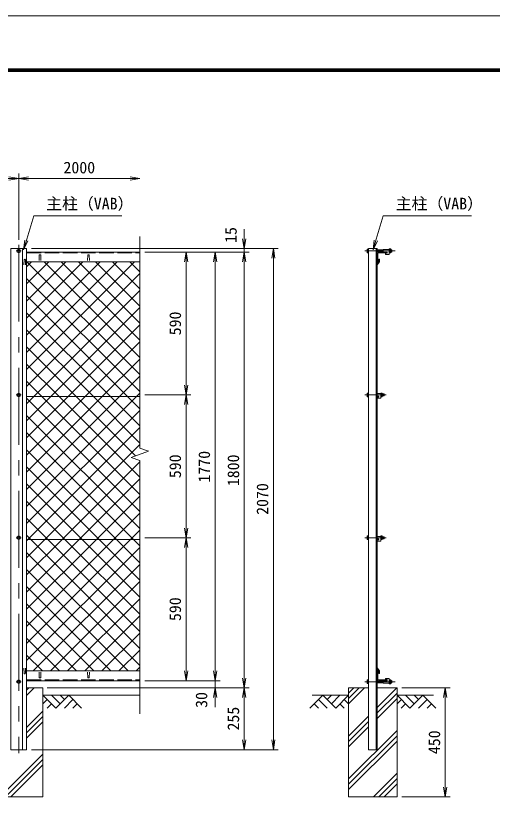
# Model space of a CAD drawing. Units: millimetres, scale not verified. Extents: x -4200 to 4200, y -2970 to 2970.
# Drawn here: x -1392 to 575, y -266 to 2970 of the extents above; entities that cross this region are included whole.
import ezdxf
from ezdxf.enums import TextEntityAlignment as Align

# ---------------------------------------------------------------- set-up
doc = ezdxf.new("R2010")
doc.units = ezdxf.units.MM
doc.header["$LTSCALE"] = 10
doc.linetypes.add('DASHED', pattern=[7.5, 6, -1.5])
doc.linetypes.add('USER1', pattern=[50.8, 31.75, -6.35, 6.35, -6.35])
for name, color, linetype, lineweight in [('0-0_D-STR1', 1, 'Continuous', 18), ('0-1_D-BMK', 2, 'USER1', 13), ('0-2_D-STR-DIM', 7, 'Continuous', 13), ('0-3_D-STR3', 3, 'Continuous', 13), ('0-4_D-BGD', 7, 'Continuous', 18), ('0-5_D-STR4', 7, 'Continuous', 18), ('0-6_D-DCR-HCH', 7, 'Continuous', 13), ('0-7_0', 7, 'Continuous', 18), ('0-9_D-STR2', 7, 'Continuous', 13), ('0-A_D-STR-TXT', 7, 'Continuous', 13), ('0-B_D-TTL', 7, 'Continuous', 18)]:
    doc.layers.add(name, color=color, linetype=linetype, lineweight=lineweight)
doc.styles.add('ＭＳ ゴシック', font='')
doc.styles.get('ＭＳ ゴシック').set_extended_font_data('MS Gothic')

# ---------------------------------------------------------------- blocks, each defined once
blk = doc.blocks.new('_Open')
at = {"layer": '0-7_0'}
blk.add_line((-10, 1.667), (0, 0), dxfattribs=at)
blk.add_lwpolyline([(-10, -1.667), (0, 0), (-10, 0)], dxfattribs=at)

msp = doc.modelspace()

# ---------------------------------------------------------------- linework, layer by layer
at = {"layer": '0-0_D-STR1'}
for p, q in [((-1363.97, -61.08), (-1363.97, 2008.92)), ((-1347.47, -61.08), (-1347.47, 2008.92)), ((99.03, 2008.92), (64.03, 2008.92)), ((64.03, -61.08), (64.03, 2008.92)), ((96.03, -61.08), (96.03, 2008.92)), ((99.03, -61.08), (99.03, 2008.92)), ((-1347.47, 1993.92), (-879.97, 1993.92)), ((-1294.97, 1980.79), (-1295.72, 1959.29)), ((-1288.97, 1980.79), (-1288.22, 1959.29)), ((-1094.97, 1980.79), (-1095.72, 1959.29)), ((-1088.97, 1980.79), (-1088.22, 1959.29)), ((99.03, 1988.92), (99.03, 1953.92)), ((102.03, 1986.42), (102.03, 1955.92)), ((139.03, 1993.92), (104.03, 1993.92)), ((137.03, 1990.92), (106.53, 1990.92)), ((139.03, 1992.92), (139.03, 1993.92)), ((-1357.97, 1962.3), (-1358.72, 1940.8)), ((-1351.97, 1962.3), (-1351.22, 1940.8)), ((-879.97, 1953.92), (-1347.47, 1953.92)), ((106.03, 1954.42), (99.03, 1945.37)), ((100.03, 1953.92), (99.03, 1953.92)), ((109.03, 1953.3), (99.03, 1940.8)), ((99.03, 1945.37), (99.03, 1940.8)), ((106.03, 1964.3), (109.03, 1964.3)), ((106.03, 1964.3), (106.03, 1954.42)), ((109.03, 1964.3), (109.03, 1953.3)), ((-1357.97, 254.25), (-1358.72, 275.75)), ((-1351.97, 254.25), (-1351.22, 275.75)), ((-879.97, 263.92), (-1347.47, 263.92)), ((109.03, 264.65), (99.03, 277.15)), ((99.03, 272.58), (99.03, 277.15)), ((106.03, 263.53), (99.03, 272.58)), ((100.03, 263.92), (99.03, 263.92)), ((99.03, 228.92), (99.03, 263.92)), ((102.03, 231.42), (102.03, 261.92)), ((106.03, 253.65), (106.03, 263.53)), ((109.03, 253.65), (109.03, 264.65)), ((-1294.97, 237.05), (-1295.72, 258.55)), ((-1288.97, 237.05), (-1288.22, 258.55)), ((-1094.97, 237.05), (-1095.72, 258.55)), ((-1088.97, 237.05), (-1088.22, 258.55)), ((106.03, 253.65), (109.03, 253.65)), ((137.03, 226.92), (106.53, 226.92)), ((-1347.47, 223.92), (-879.97, 223.92)), ((139.03, 223.92), (104.03, 223.92)), ((139.03, 224.92), (139.03, 223.92)), ((-1412.47, -61.08), (-1347.47, -61.08)), ((99.03, -61.08), (64.03, -61.08))]:
    msp.add_line(p, q, dxfattribs=at)
at = {"layer": '0-0_D-STR1', "linetype": 'DASHED'}
for p, q in [((-1347.47, 1990.92), (-879.97, 1990.92)), ((-1347.47, 226.92), (-879.97, 226.92))]:
    msp.add_line(p, q, dxfattribs=at)
at = {"layer": '0-0_D-STR1'}
msp.add_lwpolyline([(-1412.47, -61.08), (-1412.47, 2008.92), (-1347.47, 2008.92)], dxfattribs=at)
for centre, radius, start, end in [((-1291.97, 1979.54), 3.25, 22.61986, 157.38014), ((-1091.97, 1979.54), 3.25, 22.61986, 157.38014), ((104.03, 1988.92), 5, 90, 180), ((106.53, 1986.42), 4.5, 90, 180), ((137.03, 1992.92), 2, 270, 0), ((-1354.97, 1961.05), 3.25, 22.61986, 157.38014), ((100.03, 1955.92), 2, 270, 0), ((100.03, 261.92), 2, 0, 90), ((-1354.97, 255.5), 3.25, 202.61986, 337.38014), ((-1291.97, 238.3), 3.25, 202.61986, 337.38014), ((-1091.97, 238.3), 3.25, 202.61986, 337.38014), ((104.03, 228.92), 5, 180, 270), ((106.53, 231.42), 4.5, 180, 270), ((137.03, 224.92), 2, 0, 90)]:
    msp.add_arc(centre, radius, start, end, dxfattribs=at)
at = {"layer": '0-1_D-BMK'}
for p, q in [((-1379.97, 2023.92), (-1379.97, -76.08)), ((-1369.97, 1998.42), (-1389.97, 1998.42)), ((173.26, 1998.42), (49.03, 1998.42)), ((-1369.97, 1403.92), (-1389.97, 1403.92)), ((137.03, 1403.92), (49.03, 1403.92)), ((-1369.97, 813.92), (-1389.97, 813.92)), ((137.03, 813.92), (49.03, 813.92)), ((-1369.97, 219.42), (-1389.97, 219.42)), ((173.26, 219.42), (49.03, 219.42))]:
    msp.add_line(p, q, dxfattribs=at)
at = {"layer": '0-2_D-STR-DIM'}
for p, q in [((-3379.97, 2297.7), (-1379.97, 2297.7)), ((-1379.97, 2043.92), (-1379.97, 2317.7)), ((-1379.97, 2043.92), (-1379.97, 2317.7)), ((-1379.97, 2297.7), (-879.97, 2297.7)), ((-448.93, 2048.92), (-448.93, 2088.92)), ((-879.97, 2058.37), (-879.97, 1184.57)), ((-1327.47, 2008.92), (-428.93, 2008.92)), ((-1327.47, 2008.92), (-308.93, 2008.92)), ((-448.93, 1993.92), (-448.93, 2008.92)), ((-328.93, -61.08), (-328.93, 2008.92)), ((-859.97, 1993.92), (-668.93, 1993.92)), ((-859.97, 1993.92), (-548.93, 1993.92)), ((-859.97, 1993.92), (-428.93, 1993.92)), ((-859.97, 1993.92), (-428.93, 1993.92)), ((-688.93, 1403.92), (-688.93, 1993.92)), ((-568.93, 1993.92), (-568.93, 223.92)), ((-448.93, 1993.92), (-448.93, 193.92)), ((-448.93, 1953.92), (-448.93, 1913.92)), ((-859.97, 1403.92), (-668.93, 1403.92)), ((-859.97, 1403.92), (-668.93, 1403.92)), ((-688.93, 1403.92), (-688.93, 813.92)), ((-915.21, 1146.09), (-844.74, 1171.74)), ((-844.74, 1171.74), (-879.97, 1184.57)), ((-879.97, 1133.27), (-915.21, 1146.09)), ((-879.97, 1133.27), (-879.97, 86.61)), ((-859.97, 813.92), (-668.93, 813.92)), ((-859.97, 813.92), (-668.93, 813.92)), ((-688.93, 223.92), (-688.93, 813.92)), ((-568.93, 263.92), (-568.93, 303.92)), ((-859.97, 223.92), (-668.93, 223.92)), ((-859.97, 223.92), (-548.93, 223.92)), ((-859.97, 223.92), (-548.93, 223.92)), ((-568.93, 223.92), (-568.93, 193.92)), ((-1262.2, 193.92), (-428.93, 193.92)), ((-1259.97, 193.92), (-548.93, 193.92)), ((-1259.97, 193.92), (-428.93, 193.92)), ((-448.93, 193.92), (-448.93, -61.08)), ((201.53, 193.92), (400.54, 193.92)), ((380.54, -256.08), (380.54, 193.92)), ((-568.93, 153.92), (-568.93, 113.92)), ((-1327.47, -61.08), (-428.93, -61.08)), ((-1327.47, -61.08), (-308.93, -61.08)), ((201.53, -256.08), (400.54, -256.08))]:
    msp.add_line(p, q, dxfattribs=at)
at = {"layer": '0-3_D-STR3'}
for p, q in [((150.28, 2006.52), (154.78, 2006.52)), ((-1379.97, 2005.92), (-1386.47, 2002.17)), ((-1386.47, 2002.17), (-1386.47, 1994.66)), ((-1386.47, 1994.66), (-1379.97, 1990.91)), ((-1373.47, 2002.17), (-1379.97, 2005.92)), ((-1379.97, 1990.91), (-1373.47, 1994.66)), ((-1373.47, 1994.66), (-1373.47, 2002.17)), ((58.73, 2004.72), (59.42, 2005.92)), ((58.73, 2004.72), (58.73, 1992.12)), ((58.73, 1992.12), (59.42, 1990.91)), ((64.03, 2005.92), (59.42, 2005.92)), ((64.03, 2002.17), (59.42, 2002.17)), ((64.03, 1994.66), (59.42, 1994.66)), ((64.03, 1990.91), (59.42, 1990.91)), ((64.03, 2005.92), (64.03, 1990.91)), ((99.03, 2002.42), (124.28, 2002.42)), ((99.03, 2001.67), (124.28, 2001.67)), ((99.03, 1995.17), (124.28, 1995.17)), ((99.03, 1994.42), (124.28, 1994.42)), ((124.28, 2004.42), (124.28, 1993.92)), ((149.28, 2004.42), (124.28, 2004.42)), ((139.03, 1993.92), (124.28, 1993.92)), ((134.28, 1989.42), (134.28, 1984.42)), ((139.03, 1989.42), (134.28, 1989.42)), ((149.28, 1984.42), (134.28, 1984.42)), ((149.28, 2004.65), (149.28, 1992.31)), ((149.28, 2004.65), (149.28, 1992.31)), ((149.28, 2004.42), (149.28, 1984.42)), ((154.78, 2002.47), (150.28, 2002.47)), ((154.78, 1994.37), (150.28, 1994.37)), ((150.28, 1990.32), (154.78, 1990.32)), ((155.78, 2004.65), (155.78, 1992.31)), ((155.78, 2004.65), (155.78, 1992.31)), ((-1379.97, 1411.42), (-1386.47, 1407.67)), ((-1386.47, 1407.67), (-1386.47, 1400.16)), ((-1386.47, 1400.16), (-1379.97, 1396.41)), ((-1373.47, 1407.67), (-1379.97, 1411.42)), ((-1379.97, 1396.41), (-1373.47, 1400.16)), ((-1373.47, 1400.16), (-1373.47, 1407.67)), ((-879.97, 1397.17), (-1347.47, 1397.17)), ((58.73, 1410.22), (59.42, 1411.42)), ((58.73, 1410.22), (58.73, 1397.62)), ((58.73, 1397.62), (59.42, 1396.41)), ((64.03, 1411.42), (59.42, 1411.42)), ((64.03, 1407.67), (59.42, 1407.67)), ((64.03, 1400.16), (59.42, 1400.16)), ((64.03, 1396.41), (59.42, 1396.41)), ((64.03, 1411.42), (64.03, 1396.41)), ((114.03, 1409.92), (99.03, 1409.92)), ((103.78, 1399.42), (99.03, 1399.42)), ((99.03, 1394.92), (99.03, 1389.92)), ((103.78, 1394.92), (99.03, 1394.92)), ((114.03, 1411.42), (119.8, 1411.42)), ((114.03, 1396.41), (114.03, 1411.42)), ((114.03, 1409.92), (114.03, 1389.92)), ((114.03, 1407.67), (119.8, 1407.67)), ((114.03, 1400.16), (119.8, 1400.16)), ((114.03, 1396.41), (119.8, 1396.41)), ((119.8, 1411.42), (120.53, 1410.17)), ((119.8, 1396.41), (120.53, 1397.67)), ((120.53, 1397.67), (120.53, 1410.17)), ((120.53, 1407.92), (127.83, 1407.92)), ((120.53, 1399.92), (127.83, 1399.92)), ((127.83, 1407.92), (129.03, 1406.72)), ((127.83, 1407.92), (127.83, 1399.92)), ((127.83, 1399.92), (129.03, 1401.12)), ((129.03, 1406.72), (129.03, 1401.12)), ((114.03, 1389.92), (99.03, 1389.92)), ((58.73, 820.22), (59.42, 821.42)), ((58.73, 820.22), (58.73, 807.62)), ((64.03, 821.42), (59.42, 821.42)), ((64.03, 817.67), (59.42, 817.67)), ((64.03, 810.16), (59.42, 810.16)), ((64.03, 821.42), (64.03, 806.41)), ((114.03, 819.92), (99.03, 819.92)), ((103.78, 809.42), (99.03, 809.42)), ((114.03, 806.41), (114.03, 821.42)), ((114.03, 819.92), (114.03, 799.92)), ((114.03, 817.67), (119.8, 817.67)), ((114.03, 810.16), (119.8, 810.16)), ((120.53, 807.67), (120.53, 820.17)), ((120.53, 817.92), (127.83, 817.92)), ((120.53, 809.92), (127.83, 809.92)), ((127.83, 817.92), (129.03, 816.72)), ((129.03, 816.72), (129.03, 811.12)), ((-879.97, 807.17), (-1347.47, 807.17)), ((58.73, 807.62), (59.42, 806.41)), ((64.03, 806.41), (59.42, 806.41)), ((103.78, 804.92), (99.03, 804.92)), ((99.03, 804.92), (99.03, 799.92)), ((114.03, 799.92), (99.03, 799.92)), ((58.73, 225.72), (59.42, 226.92)), ((64.03, 226.92), (59.42, 226.92)), ((64.03, 211.91), (64.03, 226.92)), ((149.28, 233.42), (134.28, 233.42)), ((134.28, 228.42), (134.28, 233.42)), ((139.03, 228.42), (134.28, 228.42)), ((149.28, 213.42), (149.28, 233.42)), ((150.28, 227.52), (154.78, 227.52)), ((58.73, 213.12), (58.73, 225.72)), ((58.73, 213.12), (59.42, 211.91)), ((64.03, 223.17), (59.42, 223.17)), ((64.03, 215.66), (59.42, 215.66)), ((64.03, 211.91), (59.42, 211.91)), ((99.03, 223.42), (124.28, 223.42)), ((99.03, 222.67), (124.28, 222.67)), ((99.03, 216.17), (124.28, 216.17)), ((99.03, 215.42), (124.28, 215.42)), ((139.03, 223.92), (124.28, 223.92)), ((124.28, 213.42), (124.28, 223.92)), ((149.28, 213.42), (124.28, 213.42)), ((149.28, 213.18), (149.28, 225.53)), ((149.28, 213.18), (149.28, 225.53)), ((154.78, 223.47), (150.28, 223.47)), ((154.78, 215.37), (150.28, 215.37)), ((150.28, 211.32), (154.78, 211.32)), ((155.78, 213.18), (155.78, 225.53)), ((155.78, 213.18), (155.78, 225.53))]:
    msp.add_line(p, q, dxfattribs=at)
for points in [[(-1373.47, 817.67), (-1379.97, 821.42), (-1386.47, 817.67), (-1386.47, 810.16), (-1379.97, 806.41), (-1373.47, 810.16)], [(-1373.47, 215.66), (-1379.97, 211.91), (-1386.47, 215.66), (-1386.47, 223.17), (-1379.97, 226.92), (-1373.47, 223.17)]]:
    msp.add_lwpolyline(points, close=True, dxfattribs=at)
for points in [[(114.03, 821.42), (119.8, 821.42), (120.53, 820.17)], [(127.83, 817.92), (127.83, 809.92), (129.03, 811.12)], [(114.03, 806.41), (119.8, 806.41), (120.53, 807.67)]]:
    msp.add_lwpolyline(points, dxfattribs=at)
for centre in [(-1379.97, 1998.42), (-1379.97, 1403.92), (-1379.97, 813.92), (-1379.97, 219.42)]:
    msp.add_circle(centre, 6.25, dxfattribs=at)
for centre, radius, start, end in [((151.82, 2004.49), 2.54, 127.21089, 232.78911), ((153.24, 2004.49), 2.54, 307.21089, 52.78911), ((71.26, 1998.42), 12.42, 162.4121, 197.5879), ((62.17, 2004.05), 3.32, 145.61585, 214.38415), ((62.17, 1992.79), 3.32, 145.61585, 214.38415), ((139.03, 1991.67), 2.25, 270, 90), ((157.98, 1998.42), 8.7, 152.26063, 207.73937), ((151.83, 1992.34), 2.55, 127.42505, 232.57495), ((147.08, 1998.42), 8.7, 332.26063, 27.73937), ((153.23, 1992.34), 2.55, 307.42505, 52.57495), ((156.15, 2005.36), 0.5, 189.83916, 262.83194), ((156.15, 1991.47), 0.5, 97.16806, 163.42019), ((155.28, 1998.42), 6.5, 277.16806, 82.83194), ((71.26, 1403.92), 12.42, 162.4121, 197.5879), ((62.17, 1409.55), 3.32, 145.61585, 214.38415), ((62.17, 1398.29), 3.32, 145.61585, 214.38415), ((103.78, 1397.17), 2.25, 270, 90), ((117.06, 1409.55), 3.32, 325.61586, 34.38414), ((107.96, 1403.92), 12.42, 342.4121, 17.5879), ((117.06, 1398.29), 3.32, 325.61585, 34.38416), ((71.26, 813.92), 12.42, 162.4121, 197.5879), ((62.17, 819.55), 3.32, 145.61585, 214.38415), ((62.17, 808.29), 3.32, 145.61585, 214.38415), ((103.78, 807.17), 2.25, 270, 90), ((117.06, 819.55), 3.32, 325.61586, 34.38414), ((107.96, 813.92), 12.42, 342.4121, 17.5879), ((117.06, 808.29), 3.32, 325.61585, 34.38416), ((62.17, 225.05), 3.32, 145.61585, 214.38415), ((139.03, 226.17), 2.25, 270, 90), ((151.83, 225.49), 2.55, 127.42505, 232.57495), ((153.23, 225.49), 2.55, 307.42505, 52.57495), ((71.26, 219.42), 12.42, 162.4121, 197.5879), ((62.17, 213.79), 3.32, 145.61585, 214.38415), ((157.98, 219.42), 8.7, 152.26063, 207.73937), ((151.82, 213.34), 2.54, 127.21089, 232.78911), ((147.08, 219.42), 8.7, 332.26063, 27.73937), ((153.24, 213.34), 2.54, 307.21089, 52.78911), ((156.15, 212.47), 0.5, 97.16806, 170.16084), ((156.15, 226.36), 0.5, 196.57981, 262.83194), ((155.28, 219.42), 6.5, 277.16806, 82.83194)]:
    msp.add_arc(centre, radius, start, end, dxfattribs=at)
at = {"layer": '0-4_D-BGD'}
for p, q in [((-1279.97, 163.92), (-879.97, 163.92)), ((-168.47, 163.92), (-18.47, 163.92)), ((331.53, 163.92), (181.53, 163.92))]:
    msp.add_line(p, q, dxfattribs=at)
at = {"layer": '0-5_D-STR4'}
for p, q in [((-1279.97, 193.92), (-1347.47, 193.92)), ((-1279.97, 193.92), (-1279.97, -256.08)), ((-18.47, 193.92), (-18.47, -256.08)), ((64.03, 193.92), (-18.47, 193.92)), ((181.53, 193.92), (99.03, 193.92)), ((181.53, 193.92), (181.53, -256.08)), ((-1279.97, -256.08), (-1479.97, -256.08)), ((181.53, -256.08), (-18.47, -256.08))]:
    msp.add_line(p, q, dxfattribs=at)
at = {"layer": '0-6_D-DCR-HCH'}
for p, q in [((-1347.47, 162.86), (-1316.41, 193.92)), ((-1347.47, 184.95), (-1338.51, 193.92)), ((-1226.76, 110.71), (-1279.97, 163.92)), ((-1209.03, 128.44), (-1244.5, 163.92)), ((-1173.55, 163.92), (-1226.76, 110.71)), ((-1191.2, 146.09), (-1209.03, 163.92)), ((-1173.55, 163.92), (-1120.34, 110.71)), ((-124.9, 163.92), (-178.11, 110.71)), ((-124.9, 163.92), (-71.68, 110.71)), ((-107.16, 146.18), (-89.42, 163.92)), ((-89.42, 128.44), (-53.95, 163.92)), ((-71.68, 110.71), (-18.47, 163.92)), ((-18.47, 127.64), (47.8, 193.92)), ((-18.47, 149.74), (25.7, 193.92)), ((-18.47, 171.84), (3.61, 193.92)), ((99.03, 112.56), (180.38, 193.92)), ((99.03, 90.47), (181.53, 172.97)), ((234.74, 110.71), (181.53, 163.92)), ((252.48, 128.44), (217, 163.92)), ((287.95, 163.92), (234.74, 110.71)), ((270.31, 146.09), (252.48, 163.92)), ((287.95, 163.92), (341.16, 110.71)), ((-1262.24, 146.18), (-1279.97, 128.52)), ((-1155.81, 146.18), (-1191.45, 110.71)), ((-142.63, 146.18), (-107, 110.71)), ((-36.21, 146.18), (-18.47, 128.52)), ((99.03, 68.37), (181.53, 150.87)), ((199.27, 146.18), (181.53, 128.52)), ((305.69, 146.18), (270.05, 110.71)), ((-1347.47, 30.27), (-1279.97, 97.77)), ((-1244.5, 128.44), (-1262.32, 110.71)), ((-1138.08, 128.44), (-1155.89, 110.71)), ((-160.37, 128.44), (-142.55, 110.71)), ((-53.95, 128.44), (-36.13, 110.71)), ((217, 128.44), (199.18, 110.71)), ((323.43, 128.44), (305.61, 110.71)), ((-1347.47, 8.18), (-1279.97, 75.68)), ((-18.47, -4.94), (64.03, 77.56)), ((-1347.47, -13.92), (-1279.97, 53.58)), ((-18.47, -27.03), (64.03, 55.47)), ((-18.47, -49.13), (64.03, 33.37)), ((-18.47, -181.71), (181.53, 18.29)), ((-18.47, -203.81), (181.53, -3.81)), ((-18.47, -225.91), (181.53, -25.91)), ((-1457.05, -256.08), (-1279.97, -79)), ((-1434.96, -256.08), (-1279.97, -101.1)), ((-1412.86, -256.08), (-1279.97, -123.2)), ((83.94, -256.08), (181.53, -158.49)), ((106.03, -256.08), (181.53, -180.59)), ((128.13, -256.08), (181.53, -202.69)), ((-1280.28, -256.08), (-1279.97, -255.78))]:
    msp.add_line(p, q, dxfattribs=at)
at = {"layer": '0-9_D-STR2'}
for p, q in [((-1347.47, 1933.14), (-1326.69, 1953.92)), ((-1347.47, 1862.42), (-1255.98, 1953.92)), ((-1347.47, 1791.71), (-1185.27, 1953.92)), ((-1347.47, 1721), (-1114.56, 1953.92)), ((-1347.47, 1650.29), (-1043.85, 1953.92)), ((-1347.47, 1579.58), (-973.14, 1953.92)), ((-1347.47, 1508.87), (-902.43, 1953.92)), ((-879.97, 1488.15), (-1345.74, 1953.92)), ((-879.97, 1558.86), (-1275.03, 1953.92)), ((-879.97, 1629.57), (-1204.32, 1953.92)), ((-879.97, 1700.28), (-1133.61, 1953.92)), ((-879.97, 1770.99), (-1062.9, 1953.92)), ((-879.97, 1841.7), (-992.19, 1953.92)), ((-879.97, 1912.41), (-921.48, 1953.92)), ((-1347.47, 1438.16), (-879.97, 1905.66)), ((-879.97, 1417.44), (-1347.47, 1884.94)), ((-930.41, 1397.17), (-1347.47, 1814.23)), ((-1247.05, 1397.17), (-879.97, 1764.24)), ((-1001.12, 1397.17), (-1347.47, 1743.52)), ((-1176.34, 1397.17), (-879.97, 1693.53)), ((-1105.63, 1397.17), (-879.97, 1622.82)), ((-1213.26, 1397.17), (-1347.47, 1531.38)), ((-1034.91, 1397.17), (-879.97, 1552.11)), ((-1283.97, 1397.17), (-1347.47, 1460.67)), ((-964.2, 1397.17), (-879.97, 1481.4)), ((-1347.47, 1296.74), (-1247.05, 1397.17)), ((-1347.47, 1226.03), (-1176.34, 1397.17)), ((-1347.47, 1155.32), (-1105.63, 1397.17)), ((-1347.47, 1084.61), (-1034.91, 1397.17)), ((-1347.47, 1013.9), (-964.2, 1397.17)), ((-879.97, 993.17), (-1283.97, 1397.17)), ((-879.97, 1063.88), (-1213.26, 1397.17)), ((-879.97, 1276.02), (-1001.12, 1397.17)), ((-879.97, 1346.73), (-930.41, 1397.17)), ((-879.97, 922.46), (-1347.47, 1389.96)), ((-1347.47, 872.48), (-879.97, 1339.98)), ((-879.97, 851.75), (-1347.47, 1319.25)), ((-1342.07, 807.17), (-879.97, 1269.26)), ((-906.1, 807.17), (-1347.47, 1248.54)), ((-1271.36, 807.17), (-879.97, 1198.55)), ((-976.81, 807.17), (-1347.47, 1177.83)), ((-845.96, 1171.3), (-847.37, 1172.7)), ((-1047.52, 807.17), (-1347.47, 1107.12)), ((-1200.65, 807.17), (-879.97, 1127.84)), ((-1118.23, 807.17), (-1347.47, 1036.41)), ((-1129.94, 807.17), (-879.97, 1057.13)), ((-1059.23, 807.17), (-879.97, 986.42)), ((-1188.94, 807.17), (-1347.47, 965.7)), ((-988.52, 807.17), (-879.97, 915.71)), ((-1259.65, 807.17), (-1347.47, 894.99)), ((-917.81, 807.17), (-879.97, 845)), ((-1330.36, 807.17), (-1347.47, 824.28)), ((-1347.47, 801.76), (-1342.07, 807.17)), ((-1347.47, 731.05), (-1271.36, 807.17)), ((-1347.47, 660.34), (-1200.65, 807.17)), ((-1347.47, 589.63), (-1129.94, 807.17)), ((-1347.47, 518.92), (-1059.23, 807.17)), ((-1347.47, 448.21), (-988.52, 807.17)), ((-1347.47, 377.5), (-917.81, 807.17)), ((-879.97, 356.78), (-1330.36, 807.17)), ((-879.97, 427.49), (-1259.65, 807.17)), ((-879.97, 498.2), (-1188.94, 807.17)), ((-879.97, 568.91), (-1118.23, 807.17)), ((-879.97, 639.62), (-1047.52, 807.17)), ((-879.97, 710.33), (-976.81, 807.17)), ((-879.97, 781.04), (-906.1, 807.17)), ((-1347.47, 306.79), (-879.97, 774.29)), ((-879.97, 286.07), (-1347.47, 753.57)), ((-928.53, 263.92), (-1347.47, 682.86)), ((-1319.64, 263.92), (-879.97, 703.58)), ((-1248.93, 263.92), (-879.97, 632.87)), ((-999.25, 263.92), (-1347.47, 612.15)), ((-1178.21, 263.92), (-879.97, 562.16)), ((-1069.96, 263.92), (-1347.47, 541.44)), ((-1107.5, 263.92), (-879.97, 491.45)), ((-1140.67, 263.92), (-1347.47, 470.72)), ((-1036.79, 263.92), (-879.97, 420.74)), ((-1211.38, 263.92), (-1347.47, 400.01)), ((-1282.09, 263.92), (-1347.47, 329.3)), ((-966.08, 263.92), (-879.97, 350.03)), ((-895.37, 263.92), (-879.97, 279.31))]:
    msp.add_line(p, q, dxfattribs=at)
for points in [[(-1347.47, 1367.45), (-1317.76, 1397.17), (-879.97, 1834.95)], [(-879.97, 1205.31), (-1071.84, 1397.17), (-1347.47, 1672.81)], [(-897.81, 1152.43), (-1142.55, 1397.17), (-1347.47, 1602.1)], [(-1347.47, 943.19), (-893.49, 1397.17), (-879.97, 1410.69)]]:
    msp.add_lwpolyline(points, dxfattribs=at)
at = {"layer": '0-A_D-STR-TXT'}
for points in [[(-953.77, 2142.8), (-1317.64, 2142.8), (-1359.33, 2005.13)], [(488.7, 2142.8), (124.83, 2142.8), (83.14, 2005.13)]]:
    msp.add_lwpolyline(points, dxfattribs=at)
at = {"layer": '0-B_D-TTL', "color": 2}
msp.add_lwpolyline([(-4200, 2970), (4200, 2970), (4200, -2970), (-4200, -2970)], close=True, dxfattribs=at)
at = {"layer": '0-B_D-TTL'}
for points in [[(-3930, 2750), (3930, 2750), (3930, -2750), (-3930, -2750)], [(-3927.5, 2747.5), (3927.5, 2747.5), (3927.5, -2747.5), (-3927.5, -2747.5)], [(-3925, 2745), (3925, 2745), (3925, -2745), (-3925, -2745)], [(-3922.5, 2742.5), (3922.5, 2742.5), (3922.5, -2742.5), (-3922.5, -2742.5)], [(-3920, 2740), (3920, 2740), (3920, -2740), (-3920, -2740)]]:
    msp.add_lwpolyline(points, close=True, dxfattribs=at)

# ---------------------------------------------------------------- block references
at = {"layer": '0-2_D-STR-DIM', "xscale": 4, "yscale": 4}
for p in [(-1379.97, 2297.7), (-879.97, 2297.7)]:
    msp.add_blockref('_Open', p, dxfattribs=at)
for p, rotation in [((-1379.97, 2297.7), 180), ((-448.93, 2008.92), 270), ((-328.93, 2008.92), 90), ((-688.93, 1993.92), 90), ((-568.93, 1993.92), 90), ((-448.93, 1993.92), 90), ((-448.93, 1993.92), 90), ((-688.93, 1403.92), 270), ((-688.93, 1403.92), 90), ((-688.93, 813.92), 270), ((-688.93, 813.92), 90), ((-688.93, 223.92), 270), ((-568.93, 223.92), 270), ((-568.93, 223.92), 270), ((-448.93, 193.92), 270), ((-568.93, 193.92), 90), ((-448.93, 193.92), 90), ((380.54, 193.92), 90), ((-448.93, -61.08), 270), ((-328.93, -61.08), 270), ((380.54, -256.08), 270)]:
    msp.add_blockref('_Open', p, dxfattribs=dict(at, rotation=rotation))
at = {"layer": '0-A_D-STR-TXT', "xscale": 4, "yscale": 4, "rotation": 253.14944}
for p in [(-1359.91, 2003.22), (82.56, 2003.22)]:
    msp.add_blockref('_Open', p, dxfattribs=at)

# ---------------------------------------------------------------- texts
at = {"layer": '0-2_D-STR-DIM', "style": 'ＭＳ ゴシック'}
msp.add_text('2000', height=48.09, dxfattribs=at).set_placement((-1195.24, 2304.45), align=Align.BOTTOM_LEFT)
for s, p in [('15', (-465.87, 2031.74)), ('590', (-695.68, 1650.03)), ('1770', (-575.68, 1042)), ('590', (-695.68, 1060.03)), ('1800', (-455.68, 1027)), ('2070', (-335.68, 908.65)), ('590', (-695.68, 470.03)), ('30', (-587.19, 111.49)), ('255', (-455.68, 18.05)), ('450', (373.79, -79.59))]:
    msp.add_text(s, height=48.09, rotation=90, dxfattribs=at).set_placement(p, align=Align.BOTTOM_LEFT)
at = {"layer": '0-A_D-STR-TXT', "style": 'ＭＳ ゴシック'}
for p in [(-1266.72, 2155.38), (175.76, 2155.38)]:
    msp.add_text('主柱（VAB）', height=48.09, dxfattribs=at).set_placement(p, align=Align.BOTTOM_LEFT)

doc.saveas('drawing.dxf')
